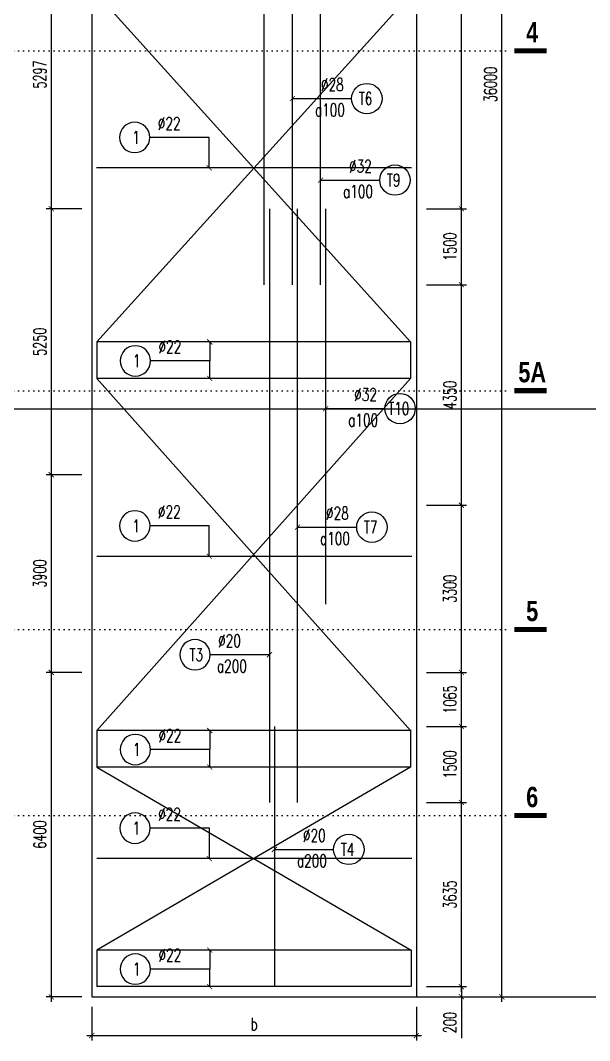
# Model space of a CAD drawing. Header units: millimetres. Extents: x -143570 to 58447, y -1448440 to -1202244.
# Drawn here: x -100370 to -89136, y -1339007 to -1318878 of the extents above; entities that cross this region are included whole.
import ezdxf
from ezdxf.enums import TextEntityAlignment as Align

# ---------------------------------------------------------------- set-up
doc = ezdxf.new("R2010")
doc.units = ezdxf.units.MM
doc.header["$LTSCALE"] = 30
doc.header["$PDMODE"] = 3
doc.linetypes.add('DOT', pattern=[0.25, 0, -0.25])
doc.layers.get('0').update_dxf_attribs({"lineweight": 9})
doc.layers.get('Defpoints').update_dxf_attribs({"lineweight": 9})
for name, color, linetype in [('ccu11-Chidan', 9, 'Continuous'), ('ccu11-Cotthep', 9, 'Continuous'), ('ccu11-Dim', 8, 'Continuous'), ('ccu11-Manh', 8, 'Continuous'), ('ccu11-Thay', 7, 'Continuous'), ('ccu11-Thep', 4, 'Continuous'), ('ccu11-Thepdai', 6, 'Continuous')]:
    doc.layers.add(name, color=color, linetype=linetype)
doc.styles.add('ccu11-dim', font='vnsimli.shx', dxfattribs={"width": 0.65, "bigfont": 'bigfont.shx'})
doc.styles.add('ccu11-VnAvH-B', font='')
doc.styles.add('ccu11-vnsimple', font='vnsimple.shx', dxfattribs={"bigfont": 'bigfont.shx'})
doc.styles.add('ccu11_simli', font='vnsimli.shx', dxfattribs={"width": 0.8})
doc.styles.add('VnHelvetlnsH', font='')
doc.styles.get('ccu11-VnAvH-B').set_extended_font_data('.VnAvantH', bold=True)
doc.styles.get('VnHelvetlnsH').set_extended_font_data('.VnHelvetInsH', bold=True)
doc.dimstyles.new('ccu11-100', dxfattribs={"dimscale": 100, "dimtxt": 2.5, "dimasz": 1, "dimexe": 1, "dimexo": 2, "dimgap": 1, "dimtad": 1, "dimdec": 0, "dimdsep": 46, "dimtxsty": 'ccu11-dim', "dimblk": 'ARCHTICK', "dimcen": -1, "dimdle": 1, "dimclrd": 256, "dimclre": 256, "dimclrt": 3, "dimadec": 0, "dimazin": 2, "dimtfac": 0.1, "dimtdec": 0, "dimtmove": 0, "dimatfit": 1, "dimldrblk": 'ARCHTICK', "dimfxl": 1, "dimtvp": 0.833333, "dimtolj": 1, "dimtzin": 12, "dimarcsym": 0})
doc.dimstyles.new('ccu11-100(d16a100)', dxfattribs={"dimscale": 100, "dimtxt": 2.5, "dimasz": 1, "dimexe": 1, "dimexo": 2, "dimgap": 0.8, "dimtad": 1, "dimdec": 1, "dimdsep": 46, "dimtxsty": 'ccu11-dim', "dimblk": 'ARCHTICK', "dimcen": -1, "dimdle": 1, "dimclrd": 256, "dimclre": 256, "dimclrt": 3, "dimadec": 0, "dimazin": 2, "dimtfac": 0.1, "dimtdec": 1, "dimtmove": 0, "dimatfit": 1, "dimldrblk": 'ARCHTICK', "dimfxl": 1, "dimtvp": 0.833333, "dimtolj": 1, "dimtzin": 12, "dimarcsym": 0})

# ---------------------------------------------------------------- blocks, each defined once
blk = doc.blocks.new('_ARCHTICK')
at = {"color": 0, "linetype": 'ByBlock', "const_width": 0.15}
blk.add_lwpolyline([(-0.5, -0.5), (0.5, 0.5)], dxfattribs=at)
blk = doc.blocks.new('*D397')
at = {"layer": 'ccu11-Dim', "lineweight": -2, "ltscale": 3000, "transparency": 16777216}
for p, q in [((-98961, -1338340), (-98961, -1339007)), ((-92555, -1338342), (-92555, -1339007)), ((-99061, -1338907), (-92455, -1338907))]:
    blk.add_line(p, q, dxfattribs=at)
at = {"layer": 'Defpoints', "color": 0, "ltscale": 3000, "transparency": 16777216}
for p in [(-98961, -1338140), (-92555, -1338142), (-92555, -1338907)]:
    blk.add_point(p, dxfattribs=at)
at = {"layer": 'ccu11-Dim', "lineweight": -2, "ltscale": 3000, "transparency": 16777216, "xscale": 100, "yscale": 100, "zscale": 100, "rotation": 180}
blk.add_blockref('_ARCHTICK', (-98961, -1338907), dxfattribs=at)
at = {"layer": 'ccu11-Dim', "lineweight": -2, "ltscale": 3000, "transparency": 16777216, "xscale": 100, "yscale": 100, "zscale": 100}
blk.add_blockref('_ARCHTICK', (-92555, -1338907), dxfattribs=at)
at = {"layer": 'ccu11-Dim', "color": 3, "ltscale": 3000, "transparency": 16777216, "insert": (-95758, -1338682), "char_height": 250, "attachment_point": 5, "style": 'ccu11-dim'}
blk.add_mtext('\\A1;b', dxfattribs=at)
blk = doc.blocks.new('*D398')
at = {"layer": 'ccu11-Dim', "lineweight": -2, "ltscale": 3000, "transparency": 16777216}
for p, q in [((-92355, -1337943), (-91567, -1337943)), ((-91667, -1337943), (-91667, -1337843)), ((-91667, -1337943), (-91667, -1338143)), ((-92355, -1338143), (-91567, -1338143)), ((-91667, -1338143), (-91667, -1338961))]:
    blk.add_line(p, q, dxfattribs=at)
at = {"layer": 'Defpoints', "color": 0, "ltscale": 3000, "transparency": 16777216}
for p in [(-92555, -1337943), (-92555, -1338143), (-91667, -1338143)]:
    blk.add_point(p, dxfattribs=at)
at = {"layer": 'ccu11-Dim', "lineweight": -2, "ltscale": 3000, "transparency": 16777216, "xscale": 100, "yscale": 100, "zscale": 100}
for p, rotation in [((-91667, -1337943), 270), ((-91667, -1338143), 90)]:
    blk.add_blockref('_ARCHTICK', p, dxfattribs=dict(at, rotation=rotation))
at = {"layer": 'ccu11-Dim', "color": 3, "ltscale": 3000, "transparency": 16777216, "insert": (-91892, -1338652), "char_height": 250, "attachment_point": 5, "rotation": 90, "style": 'ccu11-dim'}
blk.add_mtext('\\A1;200', dxfattribs=at)
blk = doc.blocks.new('*D401')
at = {"layer": 'ccu11-Dim', "lineweight": -2, "transparency": 16777216}
for p, q in [((-91467, -1302143), (-90767, -1302143)), ((-90867, -1338243), (-90867, -1302043)), ((-91467, -1338143), (-90767, -1338143))]:
    blk.add_line(p, q, dxfattribs=at)
at = {"layer": 'Defpoints', "color": 0, "transparency": 16777216}
for p in [(-91667, -1302143), (-90867, -1302143), (-91667, -1338143)]:
    blk.add_point(p, dxfattribs=at)
at = {"layer": 'ccu11-Dim', "lineweight": -2, "transparency": 16777216, "xscale": 100, "yscale": 100, "zscale": 100}
for p, rotation in [((-90867, -1302143), 90), ((-90867, -1338143), 270)]:
    blk.add_blockref('_ARCHTICK', p, dxfattribs=dict(at, rotation=rotation))
at = {"layer": 'ccu11-Dim', "color": 3, "transparency": 16777216, "insert": (-91092, -1320143), "char_height": 250, "attachment_point": 5, "rotation": 90, "style": 'ccu11-dim'}
blk.add_mtext('\\A1;36000', dxfattribs=at)
blk = doc.blocks.new('SHD')
at = {"layer": 'ccu11-Cotthep'}
blk.add_circle((300, 0), 300, dxfattribs=at)
at = {"layer": 'ccu11-Cotthep', "color": 31, "style": 'ccu11_simli', "width": 0.8}
blk.add_attdef('DK', text='', height=250, dxfattribs=at).set_placement((-101, 65), align=Align.BOTTOM_RIGHT)
blk.add_attdef('KH', text='', height=250, dxfattribs=at).set_placement((300, 0), align=Align.MIDDLE)
blk.add_attdef('KC', text='', height=250, dxfattribs=at).set_placement((-101, -142), align=Align.TOP_RIGHT)
blk = doc.blocks.new('*D413')
at = {"layer": 'ccu11-Dim', "lineweight": -2, "transparency": 16777216}
for p, q in [((-99761, -1317197), (-99761, -1322693)), ((-99161, -1317297), (-99861, -1317297)), ((-99161, -1322593), (-99861, -1322593))]:
    blk.add_line(p, q, dxfattribs=at)
at = {"layer": 'Defpoints', "color": 0, "transparency": 16777216}
for p in [(-98961, -1317297), (-99761, -1322593), (-98961, -1322593)]:
    blk.add_point(p, dxfattribs=at)
at = {"layer": 'ccu11-Dim', "lineweight": -2, "transparency": 16777216, "xscale": 100, "yscale": 100, "zscale": 100}
for p, rotation in [((-99761, -1317297), 90), ((-99761, -1322593), 270)]:
    blk.add_blockref('_ARCHTICK', p, dxfattribs=dict(at, rotation=rotation))
at = {"layer": 'ccu11-Dim', "color": 3, "transparency": 16777216, "insert": (-99986, -1319945), "char_height": 250, "attachment_point": 5, "rotation": 90, "style": 'ccu11-dim'}
blk.add_mtext('\\A1;5297', dxfattribs=at)
blk = doc.blocks.new('*D415')
at = {"layer": 'ccu11-Dim', "lineweight": -2, "transparency": 16777216}
for p, q in [((-99761, -1327743), (-99761, -1331843)), ((-99161, -1327843), (-99861, -1327843)), ((-99161, -1331743), (-99861, -1331743))]:
    blk.add_line(p, q, dxfattribs=at)
at = {"layer": 'Defpoints', "color": 0, "transparency": 16777216}
for p in [(-98961, -1327843), (-99761, -1331743), (-98961, -1331743)]:
    blk.add_point(p, dxfattribs=at)
at = {"layer": 'ccu11-Dim', "lineweight": -2, "transparency": 16777216, "xscale": 100, "yscale": 100, "zscale": 100}
for p, rotation in [((-99761, -1327843), 90), ((-99761, -1331743), 270)]:
    blk.add_blockref('_ARCHTICK', p, dxfattribs=dict(at, rotation=rotation))
at = {"layer": 'ccu11-Dim', "color": 3, "transparency": 16777216, "insert": (-99986, -1329793), "char_height": 250, "attachment_point": 5, "rotation": 90, "style": 'ccu11-dim'}
blk.add_mtext('\\A1;3900', dxfattribs=at)
blk = doc.blocks.new('*D416')
at = {"layer": 'ccu11-Dim', "lineweight": -2, "transparency": 16777216}
for p, q in [((-99161, -1331743), (-99861, -1331743)), ((-99761, -1331643), (-99761, -1338244)), ((-99161, -1338144), (-99861, -1338144))]:
    blk.add_line(p, q, dxfattribs=at)
at = {"layer": 'Defpoints', "color": 0, "transparency": 16777216}
for p in [(-98961, -1331743), (-99761, -1338144), (-98961, -1338144)]:
    blk.add_point(p, dxfattribs=at)
at = {"layer": 'ccu11-Dim', "lineweight": -2, "transparency": 16777216, "xscale": 100, "yscale": 100, "zscale": 100}
for p, rotation in [((-99761, -1331743), 90), ((-99761, -1338144), 270)]:
    blk.add_blockref('_ARCHTICK', p, dxfattribs=dict(at, rotation=rotation))
at = {"layer": 'ccu11-Dim', "color": 3, "transparency": 16777216, "insert": (-99986, -1334943), "char_height": 250, "attachment_point": 5, "rotation": 90, "style": 'ccu11-dim'}
blk.add_mtext('\\A1;6400', dxfattribs=at)
blk = doc.blocks.new('*D418')
at = {"layer": 'ccu11-Dim', "lineweight": -2, "transparency": 16777216}
for p, q in [((-92355, -1334308), (-91567, -1334308)), ((-91667, -1338043), (-91667, -1334208)), ((-92355, -1337943), (-91567, -1337943))]:
    blk.add_line(p, q, dxfattribs=at)
at = {"layer": 'Defpoints', "color": 0, "transparency": 16777216}
for p in [(-92555, -1334308), (-91667, -1334308), (-92555, -1337943)]:
    blk.add_point(p, dxfattribs=at)
at = {"layer": 'ccu11-Dim', "lineweight": -2, "transparency": 16777216, "xscale": 100, "yscale": 100, "zscale": 100}
for p, rotation in [((-91667, -1334308), 90), ((-91667, -1337943), 270)]:
    blk.add_blockref('_ARCHTICK', p, dxfattribs=dict(at, rotation=rotation))
at = {"layer": 'ccu11-Dim', "color": 3, "transparency": 16777216, "insert": (-91892, -1336126), "char_height": 250, "attachment_point": 5, "rotation": 90, "style": 'ccu11-dim'}
blk.add_mtext('\\A1;3635', dxfattribs=at)
blk = doc.blocks.new('*D419')
at = {"layer": 'ccu11-Dim', "lineweight": -2, "transparency": 16777216}
for p, q in [((-91667, -1334408), (-91667, -1332708)), ((-92355, -1332808), (-91567, -1332808)), ((-92355, -1334308), (-91567, -1334308))]:
    blk.add_line(p, q, dxfattribs=at)
at = {"layer": 'Defpoints', "color": 0, "transparency": 16777216}
for p in [(-92555, -1332808), (-91667, -1332808), (-92555, -1334308)]:
    blk.add_point(p, dxfattribs=at)
at = {"layer": 'ccu11-Dim', "lineweight": -2, "transparency": 16777216, "xscale": 100, "yscale": 100, "zscale": 100}
for p, rotation in [((-91667, -1332808), 90), ((-91667, -1334308), 270)]:
    blk.add_blockref('_ARCHTICK', p, dxfattribs=dict(at, rotation=rotation))
at = {"layer": 'ccu11-Dim', "color": 3, "transparency": 16777216, "insert": (-91892, -1333558), "char_height": 250, "attachment_point": 5, "rotation": 90, "style": 'ccu11-dim'}
blk.add_mtext('\\A1;1500', dxfattribs=at)
blk = doc.blocks.new('*D420')
at = {"layer": 'ccu11-Dim', "lineweight": -2, "transparency": 16777216}
for p, q in [((-92355, -1331743), (-91567, -1331743)), ((-91667, -1332908), (-91667, -1331643)), ((-92355, -1332808), (-91567, -1332808))]:
    blk.add_line(p, q, dxfattribs=at)
at = {"layer": 'Defpoints', "color": 0, "transparency": 16777216}
for p in [(-92555, -1331743), (-91667, -1331743), (-92555, -1332808)]:
    blk.add_point(p, dxfattribs=at)
at = {"layer": 'ccu11-Dim', "lineweight": -2, "transparency": 16777216, "xscale": 100, "yscale": 100, "zscale": 100}
for p, rotation in [((-91667, -1331743), 90), ((-91667, -1332808), 270)]:
    blk.add_blockref('_ARCHTICK', p, dxfattribs=dict(at, rotation=rotation))
at = {"layer": 'ccu11-Dim', "color": 3, "transparency": 16777216, "insert": (-91892, -1332276), "char_height": 250, "attachment_point": 5, "rotation": 90, "style": 'ccu11-dim'}
blk.add_mtext('\\A1;1065', dxfattribs=at)
blk = doc.blocks.new('*D421')
at = {"layer": 'ccu11-Dim', "lineweight": -2, "transparency": 16777216}
for p, q in [((-91667, -1331843), (-91667, -1328343)), ((-92355, -1328443), (-91567, -1328443)), ((-92355, -1331743), (-91567, -1331743))]:
    blk.add_line(p, q, dxfattribs=at)
at = {"layer": 'Defpoints', "color": 0, "transparency": 16777216}
for p in [(-92555, -1328443), (-91667, -1328443), (-92555, -1331743)]:
    blk.add_point(p, dxfattribs=at)
at = {"layer": 'ccu11-Dim', "lineweight": -2, "transparency": 16777216, "xscale": 100, "yscale": 100, "zscale": 100}
for p, rotation in [((-91667, -1328443), 90), ((-91667, -1331743), 270)]:
    blk.add_blockref('_ARCHTICK', p, dxfattribs=dict(at, rotation=rotation))
at = {"layer": 'ccu11-Dim', "color": 3, "transparency": 16777216, "insert": (-91892, -1330093), "char_height": 250, "attachment_point": 5, "rotation": 90, "style": 'ccu11-dim'}
blk.add_mtext('\\A1;3300', dxfattribs=at)
blk = doc.blocks.new('*D422')
at = {"layer": 'ccu11-Dim', "lineweight": -2, "transparency": 16777216}
for p, q in [((-92355, -1324093), (-91567, -1324093)), ((-91667, -1328543), (-91667, -1323993)), ((-92355, -1328443), (-91567, -1328443))]:
    blk.add_line(p, q, dxfattribs=at)
at = {"layer": 'Defpoints', "color": 0, "transparency": 16777216}
for p in [(-92555, -1324093), (-91667, -1324093), (-92555, -1328443)]:
    blk.add_point(p, dxfattribs=at)
at = {"layer": 'ccu11-Dim', "lineweight": -2, "transparency": 16777216, "xscale": 100, "yscale": 100, "zscale": 100}
for p, rotation in [((-91667, -1324093), 90), ((-91667, -1328443), 270)]:
    blk.add_blockref('_ARCHTICK', p, dxfattribs=dict(at, rotation=rotation))
at = {"layer": 'ccu11-Dim', "color": 3, "transparency": 16777216, "insert": (-91892, -1326268), "char_height": 250, "attachment_point": 5, "rotation": 90, "style": 'ccu11-dim'}
blk.add_mtext('\\A1;4350', dxfattribs=at)
blk = doc.blocks.new('*D423')
at = {"layer": 'ccu11-Dim', "lineweight": -2, "transparency": 16777216}
for p, q in [((-91667, -1324193), (-91667, -1322493)), ((-92355, -1322593), (-91567, -1322593)), ((-92355, -1324093), (-91567, -1324093))]:
    blk.add_line(p, q, dxfattribs=at)
at = {"layer": 'Defpoints', "color": 0, "transparency": 16777216}
for p in [(-92555, -1322593), (-91667, -1322593), (-92555, -1324093)]:
    blk.add_point(p, dxfattribs=at)
at = {"layer": 'ccu11-Dim', "lineweight": -2, "transparency": 16777216, "xscale": 100, "yscale": 100, "zscale": 100}
for p, rotation in [((-91667, -1322593), 90), ((-91667, -1324093), 270)]:
    blk.add_blockref('_ARCHTICK', p, dxfattribs=dict(at, rotation=rotation))
at = {"layer": 'ccu11-Dim', "color": 3, "transparency": 16777216, "insert": (-91892, -1323343), "char_height": 250, "attachment_point": 5, "rotation": 90, "style": 'ccu11-dim'}
blk.add_mtext('\\A1;1500', dxfattribs=at)
blk = doc.blocks.new('*D424')
at = {"layer": 'ccu11-Dim', "lineweight": -2, "transparency": 16777216}
for p, q in [((-91667, -1322693), (-91667, -1313793)), ((-92355, -1313893), (-91567, -1313893)), ((-92355, -1322593), (-91567, -1322593))]:
    blk.add_line(p, q, dxfattribs=at)
at = {"layer": 'Defpoints', "color": 0, "transparency": 16777216}
for p in [(-92555, -1313893), (-91667, -1313893), (-92555, -1322593)]:
    blk.add_point(p, dxfattribs=at)
at = {"layer": 'ccu11-Dim', "lineweight": -2, "transparency": 16777216, "xscale": 100, "yscale": 100, "zscale": 100}
for p, rotation in [((-91667, -1313893), 90), ((-91667, -1322593), 270)]:
    blk.add_blockref('_ARCHTICK', p, dxfattribs=dict(at, rotation=rotation))
at = {"layer": 'ccu11-Dim', "color": 3, "transparency": 16777216, "insert": (-91892, -1318243), "char_height": 250, "attachment_point": 5, "rotation": 90, "style": 'ccu11-dim'}
blk.add_mtext('\\A1;8700', dxfattribs=at)
blk = doc.blocks.new('*D372')
at = {"layer": 'ccu11-Dim', "lineweight": -2, "transparency": 16777216}
for p, q in [((-99761, -1322493), (-99761, -1327943)), ((-99161, -1322593), (-99861, -1322593)), ((-99161, -1327843), (-99861, -1327843))]:
    blk.add_line(p, q, dxfattribs=at)
at = {"layer": 'Defpoints', "color": 0, "transparency": 16777216}
for p in [(-98961, -1322593), (-99761, -1327843), (-98961, -1327843)]:
    blk.add_point(p, dxfattribs=at)
at = {"layer": 'ccu11-Dim', "lineweight": -2, "transparency": 16777216, "xscale": 100, "yscale": 100, "zscale": 100}
for p, rotation in [((-99761, -1322593), 90), ((-99761, -1327843), 270)]:
    blk.add_blockref('_ARCHTICK', p, dxfattribs=dict(at, rotation=rotation))
at = {"layer": 'ccu11-Dim', "color": 3, "transparency": 16777216, "insert": (-99986, -1325218), "char_height": 250, "attachment_point": 5, "rotation": 90, "style": 'ccu11-dim'}
blk.add_mtext('\\A1;5250', dxfattribs=at)
blk = doc.blocks.new('*U271')
at = {"color": 3, "linetype": 'DOT', "ltscale": 10}
blk.add_line((-2125, 0), (12722, 0), dxfattribs=at)
at = {"color": 4, "const_width": 75}
for points in [[(-2605, 0), (-2125, 0)], [(12722, 0), (13201, 0)]]:
    blk.add_lwpolyline(points, dxfattribs=at)
at = {"color": 31, "style": 'VnHelvetlnsH'}
for tag, p in [('MC3', (-2341, 274)), ('MC4', (12985, 274))]:
    blk.add_attdef(tag, text='', height=300, dxfattribs=at).set_placement(p, align=Align.MIDDLE_CENTER)
blk = doc.blocks.new('*D1113')
at = {"layer": 'ccu11-Thay', "lineweight": -2, "transparency": 16777216}
for p, q in [((-85864, -1301143), (-85864, -1326643)), ((-110344, -1301243), (-85764, -1301243)), ((-110344, -1326543), (-85764, -1326543))]:
    blk.add_line(p, q, dxfattribs=at)
at = {"layer": 'Defpoints', "color": 0, "transparency": 16777216}
for p in [(-110544, -1301243), (-110544, -1326543), (-85864, -1326543)]:
    blk.add_point(p, dxfattribs=at)
at = {"layer": 'ccu11-Thay', "lineweight": -2, "transparency": 16777216, "xscale": 100, "yscale": 100, "zscale": 100}
for p, rotation in [((-85864, -1301243), 90), ((-85864, -1326543), 270)]:
    blk.add_blockref('_ARCHTICK', p, dxfattribs=dict(at, rotation=rotation))
at = {"layer": 'ccu11-Thay', "color": 3, "transparency": 16777216, "insert": (-86134, -1313893), "char_height": 250, "attachment_point": 5, "rotation": 90, "style": 'ccu11-dim'}
blk.add_mtext('\\A1;25300(`16A100)', dxfattribs=at)

msp = doc.modelspace()

# ---------------------------------------------------------------- linework, layer by layer
at = {"layer": 'ccu11-Dim'}
msp.add_line((-94690.49, -1338143.27), (-88594.89, -1338143.27), dxfattribs=at)
at = {"layer": 'ccu11-Thay'}
for p, q in [((-98961.46, -1302143.23), (-98961.46, -1338143.27)), ((-92555.26, -1302143.23), (-92555.26, -1338143.27)), ((-98961.46, -1338143.27), (-92555.26, -1338143.27))]:
    msp.add_line(p, q, dxfattribs=at)
at = {"layer": 'ccu11-Thep'}
for points in [[(-95556.26, -1324093.23), (-95556.26, -1312393.23)], [(-95001.26, -1324093.23), (-95001.26, -1312393.23)], [(-94446.26, -1324093.23), (-94446.26, -1312393.23)], [(-95456.26, -1322593.23), (-95456.26, -1334308.01)], [(-94901.26, -1334308.01), (-94901.26, -1322593.23)], [(-94346.26, -1322593.23), (-94346.26, -1330393.23)], [(-95356.26, -1332808.01), (-95356.26, -1337942.1)]]:
    msp.add_lwpolyline(points, dxfattribs=at)
at = {"layer": 'ccu11-Thepdai', "ltscale": 25}
for p, q in [((-92648.88, -1321787.11), (-98867.84, -1321787.11)), ((-92668.05, -1325221.71), (-98861.46, -1325221.71)), ((-92668.05, -1325942.1), (-98861.46, -1325942.1)), ((-92645.67, -1329452.64), (-98864.64, -1329452.64)), ((-92655.26, -1332890.79), (-98861.46, -1332890.79)), ((-92668.05, -1333611.17), (-98861.46, -1333611.17)), ((-92642.47, -1335416.94), (-98861.44, -1335416.94)), ((-92655.26, -1337221.71), (-98861.46, -1337221.71)), ((-92668.05, -1337942.1), (-98861.46, -1337942.1))]:
    msp.add_line(p, q, dxfattribs=at)
for points in [[(-98861.46, -1317552.64), (-98861.46, -1318352.51), (-92668.05, -1325221.71), (-92668.05, -1325942.1)], [(-92655.26, -1317552.64), (-92655.26, -1318352.51), (-98861.46, -1325221.71), (-98861.46, -1325942.1)], [(-98861.46, -1325221.71), (-98861.46, -1325942.1), (-92668.05, -1332890.79), (-92668.05, -1333611.17)], [(-92668.05, -1325221.71), (-92668.05, -1325942.1), (-98861.46, -1332890.79), (-98861.46, -1333611.17)], [(-98861.46, -1332890.79), (-98861.46, -1333611.17), (-92655.26, -1337221.71), (-92655.26, -1337943.1)], [(-92668.05, -1332890.79), (-92668.05, -1333611.17), (-98861.46, -1337221.71), (-98861.46, -1337943.1)]]:
    msp.add_lwpolyline(points, dxfattribs=at)

# ---------------------------------------------------------------- block references
at = {"layer": 'ccu11-Chidan'}
ref = msp.add_blockref('*U271', (-107582.93, -1319477.61), dxfattribs=dict(at, xscale=1.333333333335759, yscale=1.333333333335759, zscale=1.333333333335759))
ref.add_attrib('MC4', '4', dxfattribs={"layer": '0', "color": 31, "height": 400, "style": 'ccu11-VnAvH-B', "width": 0.8}).set_placement((-90269.21, -1319112.07), align=Align.MIDDLE_CENTER)
ref.add_attrib('MC3', '4', dxfattribs={"layer": '0', "color": 31, "height": 400, "style": 'ccu11-VnAvH-B', "width": 0.8}).set_placement((-110704.28, -1319112.07), align=Align.MIDDLE_CENTER)
ref = msp.add_blockref('*U271', (-107582.93, -1326183.45), dxfattribs=dict(at, xscale=1.333333333335759, yscale=1.333333333335759, zscale=1.333333333335759))
ref.add_attrib('MC4', '5a', dxfattribs={"layer": '0', "color": 31, "height": 400, "style": 'ccu11-VnAvH-B', "width": 0.8}).set_placement((-90269.21, -1325817.91), align=Align.MIDDLE_CENTER)
ref.add_attrib('MC3', '5a', dxfattribs={"layer": '0', "color": 31, "height": 400, "style": 'ccu11-VnAvH-B', "width": 0.8}).set_placement((-110704.28, -1325817.91), align=Align.MIDDLE_CENTER)
ref = msp.add_blockref('*U271', (-107582.93, -1330897.24), dxfattribs=dict(at, xscale=1.333333333335759, yscale=1.333333333335759, zscale=1.333333333335759))
ref.add_attrib('MC4', '5', dxfattribs={"layer": '0', "color": 31, "height": 400, "style": 'ccu11-VnAvH-B', "width": 0.8}).set_placement((-90269.21, -1330531.71), align=Align.MIDDLE_CENTER)
ref.add_attrib('MC3', '5', dxfattribs={"layer": '0', "color": 31, "height": 400, "style": 'ccu11-VnAvH-B', "width": 0.8}).set_placement((-110704.28, -1330531.71), align=Align.MIDDLE_CENTER)
ref = msp.add_blockref('*U271', (-107582.93, -1334566.19), dxfattribs=dict(at, xscale=1.333333333335759, yscale=1.333333333335759, zscale=1.333333333335759))
ref.add_attrib('MC4', '6', dxfattribs={"layer": '0', "color": 31, "height": 400, "style": 'ccu11-VnAvH-B', "width": 0.8}).set_placement((-90269.21, -1334200.66), align=Align.MIDDLE_CENTER)
ref.add_attrib('MC3', '6', dxfattribs={"layer": '0', "color": 31, "height": 400, "style": 'ccu11-VnAvH-B', "width": 0.8}).set_placement((-110704.28, -1334200.66), align=Align.MIDDLE_CENTER)
at = {"layer": 'ccu11-Cotthep'}
ref = msp.add_blockref('SHD', (-93833.17, -1320420.29), dxfattribs=at)
ref.add_attrib('KH', 'T6', dxfattribs={"color": 31, "height": 250, "style": 'ccu11-vnsimple', "width": 0.7}).set_placement((-93558.17, -1320420.29), align=Align.MIDDLE_CENTER)
ref.add_attrib('KC', 'a100', dxfattribs={"color": 31, "height": 250, "style": 'ccu11-vnsimple', "width": 0.7}).set_placement((-94261.75, -1320520.29), align=Align.TOP_CENTER)
ref.add_attrib('DK', '`28', dxfattribs={"color": 31, "height": 250, "style": 'ccu11-vnsimple', "width": 0.7}).set_placement((-94213.95, -1320345.29), align=Align.BOTTOM_CENTER)
ref = msp.add_blockref('SHD', (-97814.36, -1321186.71), dxfattribs=dict(at, xscale=-1))
ref.add_attrib('KH', '1', dxfattribs={"color": 31, "height": 250, "style": 'ccu11-vnsimple', "width": 0.7}).set_placement((-98089.36, -1321186.71), align=Align.MIDDLE_CENTER)
ref.add_attrib('DK', '`22', dxfattribs={"color": 31, "height": 250, "style": 'ccu11-vnsimple', "width": 0.7}).set_placement((-97433.58, -1321111.71), align=Align.BOTTOM_CENTER)
ref = msp.add_blockref('SHD', (-93278.17, -1322028.37), dxfattribs=at)
ref.add_attrib('KH', 'T9', dxfattribs={"color": 31, "height": 250, "style": 'ccu11-vnsimple', "width": 0.7}).set_placement((-93003.17, -1322028.37), align=Align.MIDDLE_CENTER)
ref.add_attrib('KC', 'a100', dxfattribs={"color": 31, "height": 250, "style": 'ccu11-vnsimple', "width": 0.7}).set_placement((-93706.75, -1322128.37), align=Align.TOP_CENTER)
ref.add_attrib('DK', '`32', dxfattribs={"color": 31, "height": 250, "style": 'ccu11-vnsimple', "width": 0.7}).set_placement((-93658.95, -1321953.37), align=Align.BOTTOM_CENTER)
ref = msp.add_blockref('SHD', (-97801.4, -1325596.66), dxfattribs=dict(at, xscale=-1))
ref.add_attrib('KH', '1', dxfattribs={"color": 31, "height": 250, "style": 'ccu11-vnsimple', "width": 0.7}).set_placement((-98076.4, -1325596.66), align=Align.MIDDLE_CENTER)
ref.add_attrib('DK', '`22', dxfattribs={"color": 31, "height": 250, "style": 'ccu11-vnsimple', "width": 0.7}).set_placement((-97420.62, -1325521.66), align=Align.BOTTOM_CENTER)
ref = msp.add_blockref('SHD', (-93178.17, -1326537.25), dxfattribs=at)
ref.add_attrib('KH', 'T10', dxfattribs={"color": 31, "height": 250, "style": 'ccu11-vnsimple', "width": 0.7}).set_placement((-92903.17, -1326537.25), align=Align.MIDDLE_CENTER)
ref.add_attrib('KC', 'a100', dxfattribs={"color": 31, "height": 250, "style": 'ccu11-vnsimple', "width": 0.7}).set_placement((-93606.75, -1326637.25), align=Align.TOP_CENTER)
ref.add_attrib('DK', '`32', dxfattribs={"color": 31, "height": 250, "style": 'ccu11-vnsimple', "width": 0.7}).set_placement((-93558.95, -1326462.25), align=Align.BOTTOM_CENTER)
ref = msp.add_blockref('SHD', (-97811.16, -1328852.24), dxfattribs=dict(at, xscale=-1))
ref.add_attrib('KH', '1', dxfattribs={"color": 31, "height": 250, "style": 'ccu11-vnsimple', "width": 0.7}).set_placement((-98086.16, -1328852.24), align=Align.MIDDLE_CENTER)
ref.add_attrib('DK', '`22', dxfattribs={"color": 31, "height": 250, "style": 'ccu11-vnsimple', "width": 0.7}).set_placement((-97430.38, -1328777.24), align=Align.BOTTOM_CENTER)
ref = msp.add_blockref('SHD', (-93733.17, -1328877.05), dxfattribs=at)
ref.add_attrib('KH', 'T7', dxfattribs={"color": 31, "height": 250, "style": 'ccu11-vnsimple', "width": 0.7}).set_placement((-93458.17, -1328877.05), align=Align.MIDDLE_CENTER)
ref.add_attrib('KC', 'a100', dxfattribs={"color": 31, "height": 250, "style": 'ccu11-vnsimple', "width": 0.7}).set_placement((-94161.75, -1328977.05), align=Align.TOP_CENTER)
ref.add_attrib('DK', '`28', dxfattribs={"color": 31, "height": 250, "style": 'ccu11-vnsimple', "width": 0.7}).set_placement((-94113.95, -1328802.05), align=Align.BOTTOM_CENTER)
ref = msp.add_blockref('SHD', (-96624.05, -1331393.89), dxfattribs=dict(at, xscale=-1))
ref.add_attrib('KH', 'T3', dxfattribs={"color": 31, "height": 250, "style": 'ccu11-vnsimple', "width": 0.7}).set_placement((-96899.05, -1331393.89), align=Align.MIDDLE_CENTER)
ref.add_attrib('KC', 'a200', dxfattribs={"color": 31, "height": 250, "style": 'ccu11-vnsimple', "width": 0.7}).set_placement((-96195.47, -1331493.89), align=Align.TOP_CENTER)
ref.add_attrib('DK', '`20', dxfattribs={"color": 31, "height": 250, "style": 'ccu11-vnsimple', "width": 0.7}).set_placement((-96243.27, -1331318.89), align=Align.BOTTOM_CENTER)
ref = msp.add_blockref('SHD', (-97801.4, -1333265.73), dxfattribs=dict(at, xscale=-1))
ref.add_attrib('KH', '1', dxfattribs={"color": 31, "height": 250, "style": 'ccu11-vnsimple', "width": 0.7}).set_placement((-98076.4, -1333265.73), align=Align.MIDDLE_CENTER)
ref.add_attrib('DK', '`22', dxfattribs={"color": 31, "height": 250, "style": 'ccu11-vnsimple', "width": 0.7}).set_placement((-97420.62, -1333190.73), align=Align.BOTTOM_CENTER)
ref = msp.add_blockref('SHD', (-97807.96, -1334816.54), dxfattribs=dict(at, xscale=-1))
ref.add_attrib('KH', '1', dxfattribs={"color": 31, "height": 250, "style": 'ccu11-vnsimple', "width": 0.7}).set_placement((-98082.96, -1334816.54), align=Align.MIDDLE_CENTER)
ref.add_attrib('DK', '`22', dxfattribs={"color": 31, "height": 250, "style": 'ccu11-vnsimple', "width": 0.7}).set_placement((-97427.17, -1334741.54), align=Align.BOTTOM_CENTER)
ref = msp.add_blockref('SHD', (-94188.47, -1335234.81), dxfattribs=at)
ref.add_attrib('KH', 'T4', dxfattribs={"color": 31, "height": 250, "style": 'ccu11-vnsimple', "width": 0.7}).set_placement((-93913.47, -1335234.81), align=Align.MIDDLE_CENTER)
ref.add_attrib('KC', 'a200', dxfattribs={"color": 31, "height": 250, "style": 'ccu11-vnsimple', "width": 0.7}).set_placement((-94617.05, -1335334.81), align=Align.TOP_CENTER)
ref.add_attrib('DK', '`20', dxfattribs={"color": 31, "height": 250, "style": 'ccu11-vnsimple', "width": 0.7}).set_placement((-94569.25, -1335159.81), align=Align.BOTTOM_CENTER)
ref = msp.add_blockref('SHD', (-97801.4, -1337596.66), dxfattribs=dict(at, xscale=-1))
ref.add_attrib('KH', '1', dxfattribs={"color": 31, "height": 250, "style": 'ccu11-vnsimple', "width": 0.7}).set_placement((-98076.4, -1337596.66), align=Align.MIDDLE_CENTER)
ref.add_attrib('DK', '`22', dxfattribs={"color": 31, "height": 250, "style": 'ccu11-vnsimple', "width": 0.7}).set_placement((-97420.62, -1337521.66), align=Align.BOTTOM_CENTER)

# ---------------------------------------------------------------- dimensions: what is measured, and where the dimension line sits
at = {"layer": 'ccu11-Dim'}
dim = msp.add_linear_dim(base=(-90867.26, -1302143.23), p1=(-91667.26, -1338143.1), p2=(-91667.26, -1302143.23), angle=270, dimstyle='ccu11-100', dxfattribs=at)
dim.commit()
dim.dimension.update_dxf_attribs({"geometry": '*D401', "text_midpoint": (-91092.26, -1320143.16)})
for base, p1, p2, picture, middle in [((-91667.26, -1313893.23), (-92555.26, -1322593.23), (-92555.26, -1313893.23), '*D424', (-91892.26, -1318243.23)), ((-99761.46, -1322593.23), (-98961.46, -1317296.56), (-98961.46, -1322593.23), '*D413', (-99986.46, -1319944.89)), ((-99761.46, -1327843.23), (-98961.46, -1322593.23), (-98961.46, -1327843.23), '*D372', (-99986.46, -1325218.23)), ((-91667.26, -1322593.23), (-92555.26, -1324093.23), (-92555.26, -1322593.23), '*D423', (-91892.26, -1323343.23)), ((-91667.26, -1324093.23), (-92555.26, -1328443.23), (-92555.26, -1324093.23), '*D422', (-91892.26, -1326268.23)), ((-99761.46, -1331743.23), (-98961.46, -1327843.23), (-98961.46, -1331743.23), '*D415', (-99986.46, -1329793.23)), ((-91667.26, -1328443.23), (-92555.26, -1331743.23), (-92555.26, -1328443.23), '*D421', (-91892.26, -1330093.23)), ((-99761.46, -1338143.61), (-98961.46, -1331743.23), (-98961.46, -1338143.61), '*D416', (-99986.46, -1334943.42)), ((-91667.26, -1331743.23), (-92555.26, -1332808.01), (-92555.26, -1331743.23), '*D420', (-91892.26, -1332275.62)), ((-91667.26, -1332808.01), (-92555.26, -1334308.01), (-92555.26, -1332808.01), '*D419', (-91892.26, -1333558.01)), ((-91667.26, -1334308.01), (-92555.26, -1337943.27), (-92555.26, -1334308.01), '*D418', (-91892.26, -1336125.64))]:
    dim = msp.add_linear_dim(base=base, p1=p1, p2=p2, angle=90, dimstyle='ccu11-100', override={"dimtmove": 1}, dxfattribs=at)
    dim.commit()
    dim.dimension.update_dxf_attribs({"geometry": picture, "text_midpoint": middle})
at = {"layer": 'ccu11-Dim', "ltscale": 3000}
dim = msp.add_linear_dim(base=(-91667.26, -1338143.27), p1=(-92555.26, -1337943.27), p2=(-92555.26, -1338143.27), angle=90, dimstyle='ccu11-100', dxfattribs=at)
dim.commit()
dim.dimension.update_dxf_attribs({"geometry": '*D398', "text_midpoint": (-91892.26, -1338652.2)})
dim = msp.add_linear_dim(base=(-92555.26, -1338907.35), p1=(-98961.46, -1338139.61), p2=(-92555.26, -1338142.1), text='b', dimstyle='ccu11-100', dxfattribs=at)
dim.commit()
dim.dimension.update_dxf_attribs({"geometry": '*D397', "text_midpoint": (-95758.36, -1338682.35)})
at = {"layer": 'ccu11-Thay'}
dim = msp.add_linear_dim(base=(-85864.01, -1326543.23), p1=(-110544.13, -1301243.23), p2=(-110544.13, -1326543.23), angle=90, dimstyle='ccu11-100(d16a100)', override={"dimpost": '(`16A100)'}, dxfattribs=at)
dim.commit()
dim.dimension.update_dxf_attribs({"geometry": '*D1113', "text_midpoint": (-86134.49, -1313893.23)})

# ---------------------------------------------------------------- leaders
at = {"layer": 'ccu11-Manh'}
for points in [[(-95001.26, -1320420.29), (-93833.17, -1320420.29)], [(-96646.36, -1321787.11), (-96646.36, -1321186.71), (-97814.36, -1321186.71)], [(-94446.26, -1322028.37), (-93278.17, -1322028.37)], [(-96633.4, -1325221.71), (-96633.4, -1325596.66), (-97801.4, -1325596.66)], [(-96633.4, -1325943.1), (-96633.4, -1325596.66), (-97801.4, -1325596.66)], [(-94346.26, -1326537.25), (-93178.17, -1326537.25)], [(-96643.16, -1329452.64), (-96643.16, -1328852.24), (-97811.16, -1328852.24)], [(-94901.26, -1328877.05), (-93733.17, -1328877.05)], [(-95455.96, -1331393.89), (-96624.05, -1331393.89)], [(-96633.4, -1332890.79), (-96633.4, -1333265.73), (-97801.4, -1333265.73)], [(-96633.4, -1333612.17), (-96633.4, -1333265.73), (-97801.4, -1333265.73)], [(-96639.96, -1335416.94), (-96639.96, -1334816.54), (-97807.96, -1334816.54)], [(-95356.56, -1335234.81), (-94188.47, -1335234.81)], [(-96633.4, -1337221.71), (-96633.4, -1337596.66), (-97801.4, -1337596.66)], [(-96633.4, -1337943.1), (-96633.4, -1337596.66), (-97801.4, -1337596.66)]]:
    msp.add_leader(points, dimstyle='ccu11-100', override={"dimgap": 1, "dimtad": 0, "dimfxl": 3, "dimfxlon": 1, "dimtfill": 1, "dimarcsym": 1}, dxfattribs=at)

doc.saveas('drawing.dxf')
